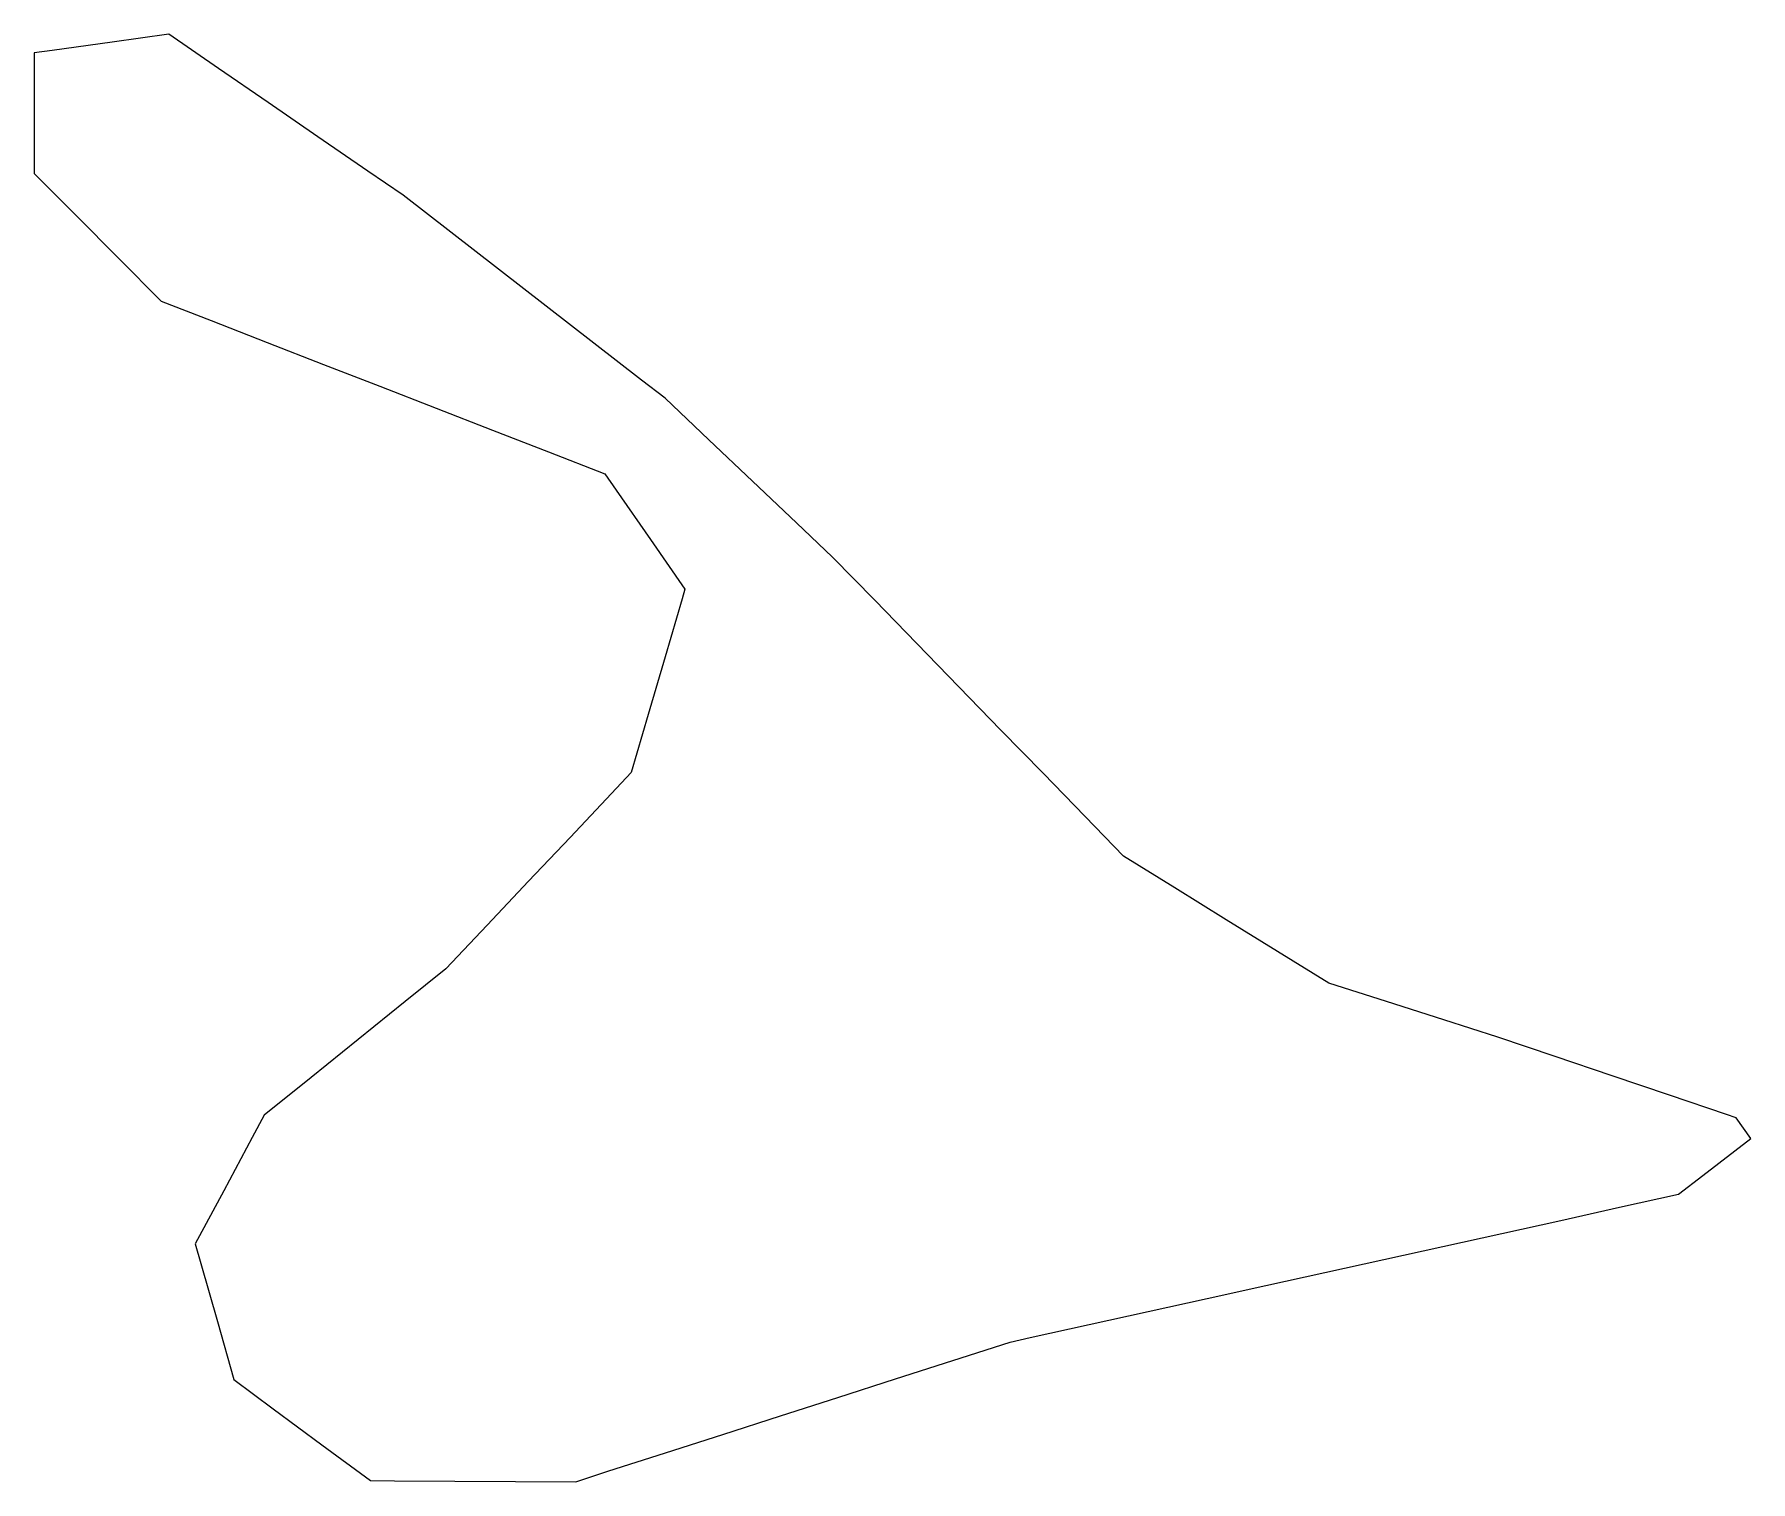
# Model space of a CAD drawing. Header units: millimetres. Extents: x 0 to 2762, y 6 to 2482.
# Drawn here: x 1478.79 to 1507.23, y 1417.82 to 1441.81 of the extents above; entities that cross this region are included whole.
import ezdxf

# ---------------------------------------------------------------- set-up
doc = ezdxf.new("R2010")
doc.units = ezdxf.units.MM
doc.layers.add('ALL_ISLANDS', color=7, linetype='Continuous')
doc.layers.add('OUTLINE_ISLAND_07', color=7, linetype='Continuous')

msp = doc.modelspace()

# ---------------------------------------------------------------- linework, layer by layer
at = {"layer": 'ALL_ISLANDS'}
msp.add_lwpolyline([(1478.7939, 1441.505), (1478.7939, 1440.505), (1478.7939, 1439.505), (1479.4876, 1438.8064), (1480.1922, 1438.0968), (1480.8968, 1437.3872), (1481.7217, 1437.066), (1482.6536, 1436.7032), (1483.5855, 1436.3405), (1484.5174, 1435.9777), (1485.4492, 1435.6149), (1486.3811, 1435.2521), (1487.313, 1434.8893), (1488.2449, 1434.5266), (1488.4314, 1434.258), (1489.0019, 1433.4367), (1489.5724, 1432.6154), (1489.5256, 1432.4557), (1489.2447, 1431.4959), (1488.9638, 1430.5362), (1488.6829, 1429.5765), (1488.3548, 1429.2291), (1487.6682, 1428.5021), (1486.9815, 1427.7751), (1486.2949, 1427.0481), (1485.6082, 1426.3211), (1484.9384, 1425.7804), (1484.1602, 1425.1523), (1483.3821, 1424.5242), (1482.6039, 1423.8961), (1482.4048, 1423.5254), (1481.9316, 1422.6444), (1481.4584, 1421.7634), (1481.5515, 1421.4378), (1481.8264, 1420.4763), (1482.1014, 1419.5148), (1482.7531, 1419.0321), (1483.5567, 1418.4368), (1484.3602, 1417.8416), (1484.762, 1417.8395), (1485.762, 1417.8342), (1486.762, 1417.829), (1487.762, 1417.8238), (1488.2968, 1417.9957), (1489.2488, 1418.3018), (1490.2008, 1418.6079), (1491.1528, 1418.914), (1492.1048, 1419.2201), (1493.0568, 1419.5262), (1494.0088, 1419.8323), (1494.9608, 1420.1384), (1495.291, 1420.2115), (1496.2674, 1420.4274), (1497.2438, 1420.6434), (1498.2202, 1420.8593), (1499.1966, 1421.0753), (1500.173, 1421.2913), (1501.1494, 1421.5072), (1502.1258, 1421.7232), (1503.1022, 1421.9391), (1504.0786, 1422.1551), (1505.055, 1422.371), (1506.0314, 1422.587), (1506.4353, 1422.9), (1507.2258, 1423.5126), (1506.9858, 1423.8566), (1506.8281, 1423.91), (1505.8809, 1424.2306), (1504.9337, 1424.5512), (1503.9865, 1424.8719), (1503.0393, 1425.1925), (1502.1447, 1425.4774), (1501.1919, 1425.7809), (1500.239, 1426.0843), (1500.239, 1426.0844), (1499.3889, 1426.611), (1498.5388, 1427.1376), (1497.6887, 1427.6643), (1496.8386, 1428.1909), (1496.2005, 1428.8472), (1495.5034, 1429.5641), (1494.8063, 1430.2811), (1494.1091, 1430.998), (1493.412, 1431.715), (1492.7149, 1432.4319), (1492.0178, 1433.1489), (1491.4192, 1433.7162), (1490.6933, 1434.4041), (1489.9675, 1435.0919), (1489.2417, 1435.7798), (1488.8538, 1436.0805), (1488.0634, 1436.6932), (1487.2731, 1437.3058), (1486.4827, 1437.9185), (1485.6924, 1438.5311), (1484.902, 1439.1438), (1484.3169, 1439.546), (1483.4927, 1440.1124), (1482.6686, 1440.6788), (1481.8445, 1441.2452), (1481.0204, 1441.8116), (1480.0811, 1441.6822), (1479.0905, 1441.5458)], close=True, dxfattribs=at)
at = {"layer": 'OUTLINE_ISLAND_07'}
msp.add_lwpolyline([(1478.7939, 1441.505), (1478.7939, 1440.505), (1478.7939, 1439.505), (1479.4876, 1438.8064), (1480.1922, 1438.0968), (1480.8968, 1437.3872), (1481.7217, 1437.066), (1482.6536, 1436.7032), (1483.5855, 1436.3405), (1484.5174, 1435.9777), (1485.4492, 1435.6149), (1486.3811, 1435.2521), (1487.313, 1434.8893), (1488.2449, 1434.5266), (1488.4314, 1434.258), (1489.0019, 1433.4367), (1489.5724, 1432.6154), (1489.5256, 1432.4557), (1489.2447, 1431.4959), (1488.9638, 1430.5362), (1488.6829, 1429.5765), (1488.3548, 1429.2291), (1487.6682, 1428.5021), (1486.9815, 1427.7751), (1486.2949, 1427.0481), (1485.6082, 1426.3211), (1484.9384, 1425.7804), (1484.1602, 1425.1523), (1483.3821, 1424.5242), (1482.6039, 1423.8961), (1482.4048, 1423.5254), (1481.9316, 1422.6444), (1481.4584, 1421.7634), (1481.5515, 1421.4378), (1481.8264, 1420.4763), (1482.1014, 1419.5148), (1482.7531, 1419.0321), (1483.5567, 1418.4368), (1484.3602, 1417.8416), (1484.762, 1417.8395), (1485.762, 1417.8342), (1486.762, 1417.829), (1487.762, 1417.8238), (1488.2968, 1417.9957), (1489.2488, 1418.3018), (1490.2008, 1418.6079), (1491.1528, 1418.914), (1492.1048, 1419.2201), (1493.0568, 1419.5262), (1494.0088, 1419.8323), (1494.9608, 1420.1384), (1495.291, 1420.2115), (1496.2674, 1420.4274), (1497.2438, 1420.6434), (1498.2202, 1420.8593), (1499.1966, 1421.0753), (1500.173, 1421.2913), (1501.1494, 1421.5072), (1502.1258, 1421.7232), (1503.1022, 1421.9391), (1504.0786, 1422.1551), (1505.055, 1422.371), (1506.0314, 1422.587), (1506.4353, 1422.9), (1507.2258, 1423.5126), (1506.9858, 1423.8566), (1506.8281, 1423.91), (1505.8809, 1424.2306), (1504.9337, 1424.5512), (1503.9865, 1424.8719), (1503.0393, 1425.1925), (1502.1447, 1425.4774), (1501.1919, 1425.7809), (1500.239, 1426.0843), (1500.239, 1426.0844), (1499.3889, 1426.611), (1498.5388, 1427.1376), (1497.6887, 1427.6643), (1496.8386, 1428.1909), (1496.2005, 1428.8472), (1495.5034, 1429.5641), (1494.8063, 1430.2811), (1494.1091, 1430.998), (1493.412, 1431.715), (1492.7149, 1432.4319), (1492.0178, 1433.1489), (1491.4192, 1433.7162), (1490.6933, 1434.4041), (1489.9675, 1435.0919), (1489.2417, 1435.7798), (1488.8538, 1436.0805), (1488.0634, 1436.6932), (1487.2731, 1437.3058), (1486.4827, 1437.9185), (1485.6924, 1438.5311), (1484.902, 1439.1438), (1484.3169, 1439.546), (1483.4927, 1440.1124), (1482.6686, 1440.6788), (1481.8445, 1441.2452), (1481.0204, 1441.8116), (1480.0811, 1441.6822), (1479.0905, 1441.5458)], close=True, dxfattribs=at)

doc.saveas('drawing.dxf')
